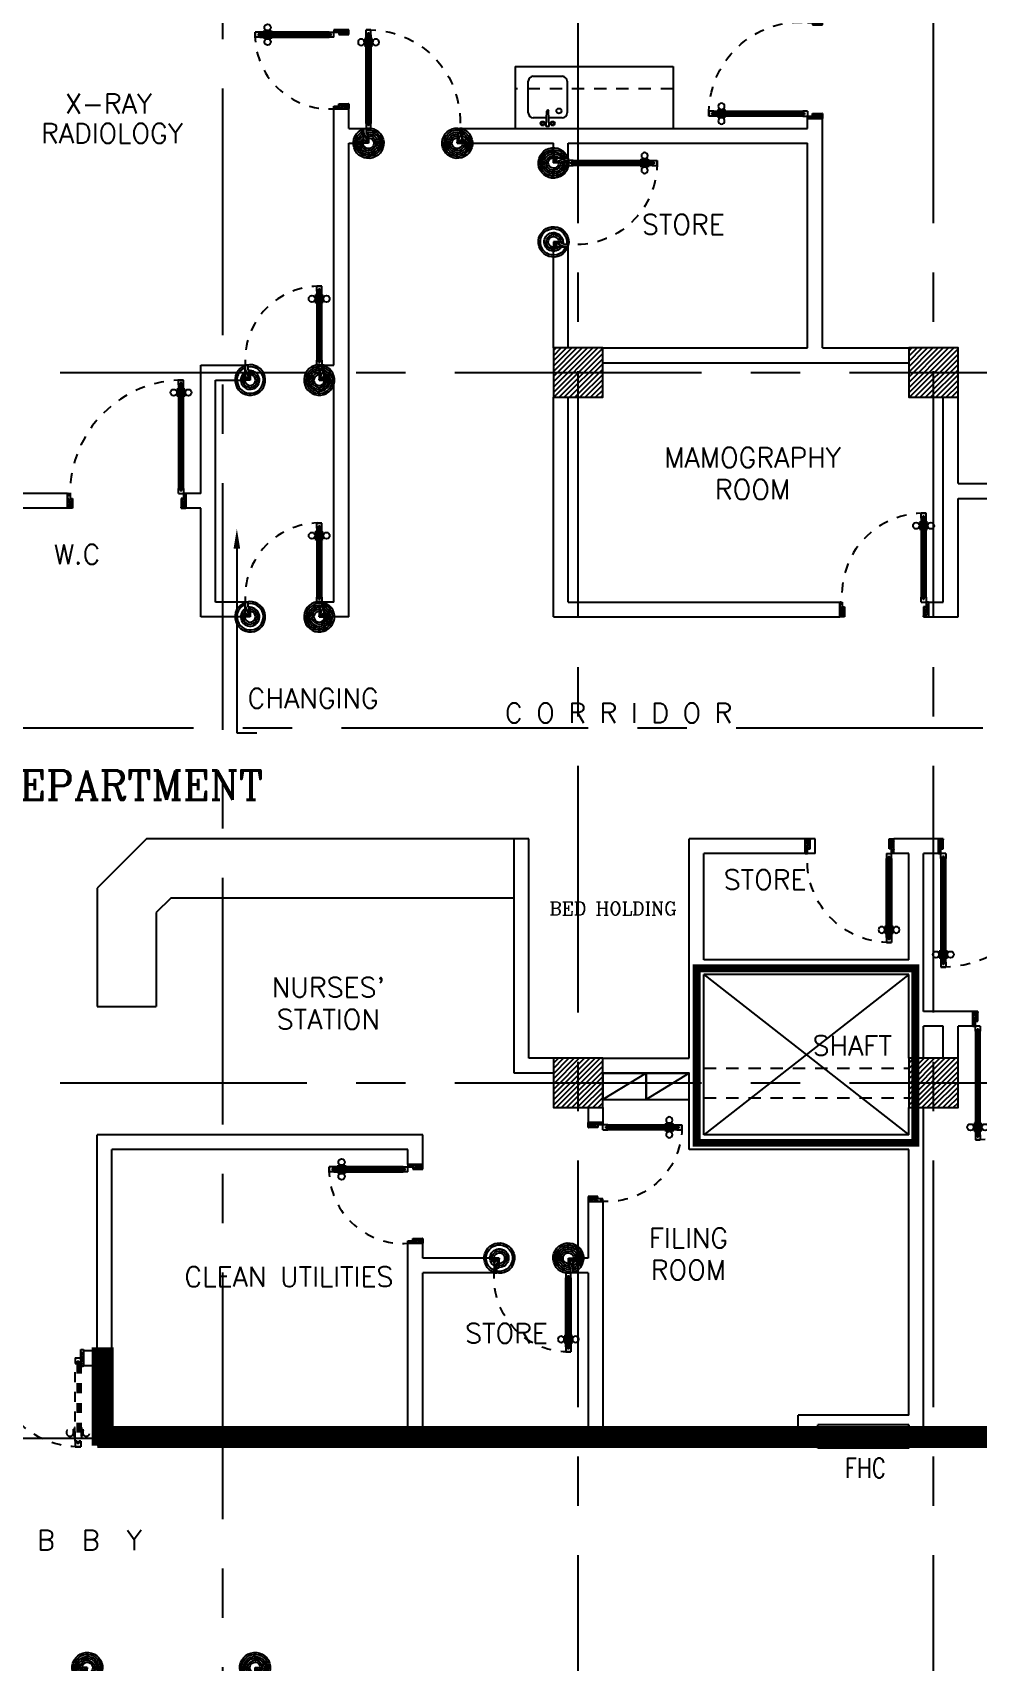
# Model space of a CAD drawing. Extents: x 417819.9 to 417911.9, y 43448 to 43539.2.
# Drawn here: x 417840.33 to 417849.9, y 43505.43 to 43521.94 of the extents above; entities that cross this region are included whole.
import ezdxf
from ezdxf.enums import TextEntityAlignment as Align

# ---------------------------------------------------------------- set-up
doc = ezdxf.new("R2010")
doc.units = 0
doc.header["$MEASUREMENT"] = 0
for name, pattern in [('CENTERX2', [4, 2.5, -0.5, 0.5, -0.5]), ('HIDDEN', [0.375, 0.25, -0.125]), ('HIDDEN2', [0.1875, 0.125, -0.0625])]:
    doc.linetypes.add(name, pattern=pattern)
doc.layers.get('0').update_dxf_attribs({"linetype": 'CONTINUOUS'})
for name, color, linetype in [('AXES', 11, 'CENTERX2'), ('COL', 2, 'CONTINUOUS'), ('COUNTER', 5, 'CONTINUOUS'), ('DOOR', 4, 'CONTINUOUS'), ('E-PANELBX', 3, 'CONTINUOUS'), ('FHC', 2, 'CONTINUOUS'), ('FireCompart', 7, 'HIDDEN'), ('firezone', 4, 'CONTINUOUS'), ('HAT', 8, 'CONTINUOUS'), ('HIDDEN', 9, 'HIDDEN2'), ('Locker', 7, 'CONTINUOUS'), ('ME-FIX', 3, 'CONTINUOUS'), ('RM-IND', 5, 'CONTINUOUS'), ('RM-NAME', 2, 'CONTINUOUS'), ('SHAFT', 7, 'CONTINUOUS'), ('WALL', 2, 'CONTINUOUS'), ('WIN', 5, 'CONTINUOUS')]:
    doc.layers.add(name, color=color, linetype=linetype)
doc.styles.add('ROMANC', font='romanc', dxfattribs={"height": 0.1})
doc.styles.add('ROMANS', font='ROMANS.shx', dxfattribs={"width": 0.6})
doc.styles.get("Standard").update_dxf_attribs({"font": 'TXT.shx'})
doc.linetypes.add('SMOKE', pattern='A,0.5,-0.2,["SMOKE",Standard,S=0.1,R=0,X=-0.1,Y=-0.05],-0.5', length=1.2)

# ---------------------------------------------------------------- blocks, each defined once
blk = doc.blocks.new('DOOR100')
at = {"layer": 'DOOR', "color": 7, "linetype": 'ByBlock'}
for p, q in [((-91, 1205), (-91, 1140)), ((-82, 1205), (-91, 1205)), ((-82, 1128), (-82, 1218)), ((-75, 1218), (-82, 1218)), ((-82, 1205), (-82, 1140)), ((-75, 1250), (-75, 1300)), ((-75, 1300), (-25, 1300)), ((-25, 1300), (-75, 1300)), ((-58, 1250), (-75, 1250)), ((-58, 1250), (-58, 1270)), ((-42, 1270), (-58, 1270)), ((-42, 1250), (-42, 1270)), ((-25, 1250), (-42, 1250)), ((-25, 1250), (-25, 1300)), ((-25, 1218), (-18, 1218)), ((-18, 1128), (-18, 1218)), ((-18, 1205), (-18, 1140)), ((-18, 1205), (-9, 1205)), ((-9, 1205), (-9, 1140)), ((-82, 1140), (-91, 1140)), ((-75, 1128), (-82, 1128)), ((-25, 1128), (-18, 1128)), ((-18, 1140), (-9, 1140)), ((-75, 200), (-58, 200)), ((-75, 150), (-75, 200)), ((-58, 200), (-58, 180)), ((-58, 180), (-42, 180)), ((-42, 200), (-25, 200)), ((-42, 180), (-42, 200)), ((-25, 200), (-25, 150)), ((-1200, 0), (-1200, 150)), ((-1200, 150), (-1175, 150)), ((-1200, 150), (-1200, 0)), ((-1150, 0), (-1200, 114)), ((-1150, 0), (-1200, 40)), ((-1150, 0), (-1200, 0)), ((-1175, 150), (-1175, 100)), ((-1175, 100), (-1150, 100)), ((-1150, 0), (-1163, 100)), ((-1150, 100), (-1150, 0)), ((-75, 150), (-25, 150)), ((-50, 0), (0, 114)), ((-50, 100), (-50, 0)), ((-50, 0), (-37, 100)), ((-25, 100), (-50, 100)), ((-50, 0), (0, 40)), ((-50, 0), (0, 0)), ((0, 150), (-25, 150)), ((-25, 150), (-25, 100)), ((0, 0), (0, 150)), ((0, 150), (0, 0))]:
    blk.add_line(p, q, dxfattribs=at)
at = {"layer": 'DOOR', "linetype": 'ByBlock'}
for p, q in [((-75, 1250), (-75, 200)), ((-58, 200), (-58, 1250)), ((-42, 200), (-42, 1250)), ((-25, 200), (-25, 1250))]:
    blk.add_line(p, q, dxfattribs=at)
at = {"layer": 'DOOR', "color": 7, "linetype": 'ByBlock'}
for centre in [(-124, 1173), (24, 1173)]:
    blk.add_circle(centre, 32.4, dxfattribs=at)
at = {"layer": 'DOOR', "linetype": 'HIDDEN', "ltscale": 0.5}
blk.add_arc((-25, 150), 1150, 90, 180, dxfattribs=at)
at = {"layer": 'DOOR', "color": 7, "linetype": 'ByBlock'}
for centre, radius, start, end in [((-1150, 0), 154, 103.7142, 108.8947), ((-1150, 0), 134, 100.72, 111.8402), ((-1150, 0), 94.4, 90, 121.9818), ((-1150, 0), 74.4, 90, 132.2236), ((-1150, 0), 54.4, 90, 156.7926), ((-1150, 0), 34.4, 90, 180), ((-1150, 0), 14.4, 90, 180), ((-50, 0), 94.4, 58.0182, 90), ((-50, 0), 74.4, 47.7764, 90), ((-50, 0), 54.4, 23.2074, 90), ((-50, 0), 34.4, 0, 90), ((-50, 0), 14.4, 0, 90), ((-50, 0), 134, 68.1598, 79.28), ((-50, 0), 114, 64.0838, 77.3774), ((-50, 0), 154, 71.1053, 76.2858)]:
    blk.add_arc(centre, radius, start, end, dxfattribs=at)
blk = doc.blocks.new('A$C49F1192B')
at = {"layer": 'DOOR', "color": 0, "linetype": 'ByBlock', "xscale": -1, "rotation": 270}
blk.add_blockref('DOOR100', (0, 1200), dxfattribs=at)
blk = doc.blocks.new('A$C7E3856AC')
at = {"layer": 'DOOR', "color": 0, "linetype": 'HIDDEN', "ltscale": 0.3}
for p, q in [((131, 800), (81, 800)), ((81, 750), (81, 800)), ((98, 750), (81, 750)), ((114, 770), (98, 770)), ((98, 770), (98, 750)), ((114, 750), (114, 770)), ((131, 750), (114, 750)), ((131, 800), (131, 750)), ((1581, 800), (1581, 750)), ((1631, 800), (1581, 800)), ((1581, 750), (1598, 750)), ((1598, 770), (1614, 770)), ((1598, 750), (1598, 770)), ((1614, 770), (1614, 750)), ((1614, 750), (1631, 750)), ((1631, 750), (1631, 800)), ((74, 160), (65, 160)), ((65, 95), (65, 160)), ((81, 173), (74, 173)), ((74, 173), (74, 83)), ((74, 95), (74, 160)), ((131, 173), (138, 173)), ((138, 173), (138, 83)), ((138, 160), (147, 160)), ((138, 95), (138, 160)), ((147, 95), (147, 160)), ((74, 95), (65, 95)), ((81, 83), (74, 83)), ((81, 50), (98, 50)), ((81, 50), (81, 0)), ((81, 0), (131, 0)), ((131, 0), (81, 0)), ((98, 50), (98, 30)), ((98, 30), (114, 30)), ((114, 50), (131, 50)), ((114, 50), (114, 30)), ((131, 83), (138, 83)), ((131, 50), (131, 0)), ((138, 95), (147, 95)), ((1598, 50), (1581, 50)), ((1581, 50), (1581, 0)), ((1631, 0), (1581, 0)), ((1581, 0), (1631, 0)), ((1598, 50), (1598, 30)), ((1614, 30), (1598, 30)), ((1631, 50), (1614, 50)), ((1614, 50), (1614, 30)), ((1631, 50), (1631, 0))]:
    blk.add_line(p, q, dxfattribs=at)
at = {"layer": 'DOOR', "linetype": 'HIDDEN', "ltscale": 0.3}
for p, q in [((81, 750), (81, 50)), ((98, 750), (98, 50)), ((114, 750), (114, 50)), ((131, 50), (131, 750)), ((1581, 50), (1581, 750)), ((1598, 750), (1598, 50)), ((1614, 750), (1614, 50)), ((1631, 750), (1631, 50))]:
    blk.add_line(p, q, dxfattribs=at)
at = {"layer": 'DOOR', "color": 0, "linetype": 'HIDDEN', "ltscale": 0.3}
for centre in [(32, 128), (179, 128)]:
    blk.add_circle(centre, 32.4, dxfattribs=at)
at = {"layer": 'DOOR', "linetype": 'HIDDEN', "ltscale": 0.3}
for centre, start, end in [((106, 752), 268.0938, 3.7249), ((1606, 752), 176.2751, 271.9062)]:
    blk.add_arc(centre, 752, start, end, dxfattribs=at)
blk = doc.blocks.new('RM1')
at = {"layer": 'RM-NAME', "style": 'ROMANS'}
for tag, p in [('ROOMNAME1', (0, 324)), ('ROOMNAME2', (0, 0))]:
    blk.add_attdef(tag, text='', height=200, dxfattribs=at).set_placement(p, align=Align.MIDDLE)
blk = doc.blocks.new('A$C272A55A0')
at = {"layer": 'DOOR', "color": 0, "linetype": 'ByBlock'}
for p, q in [((0, 900), (0, 1050)), ((50, 1050), (0, 1050)), ((50, 950), (50, 1050)), ((1750, 950), (1750, 1050)), ((1750, 1050), (1800, 1050)), ((1800, 1050), (1800, 900)), ((0, 900), (25, 900)), ((25, 950), (50, 950)), ((25, 900), (25, 950)), ((75, 900), (25, 900)), ((25, 850), (25, 900)), ((42, 850), (25, 850)), ((58, 870), (42, 870)), ((42, 870), (42, 850)), ((58, 850), (58, 870)), ((75, 850), (58, 850)), ((75, 900), (75, 850)), ((1725, 900), (1775, 900)), ((1725, 900), (1725, 850)), ((1725, 850), (1742, 850)), ((1742, 870), (1758, 870)), ((1742, 850), (1742, 870)), ((1775, 950), (1750, 950)), ((1758, 870), (1758, 850)), ((1758, 850), (1775, 850)), ((1775, 900), (1775, 950)), ((1800, 900), (1775, 900)), ((1775, 850), (1775, 900)), ((1725, 173), (1718, 173)), ((1718, 173), (1718, 83)), ((1775, 173), (1782, 173)), ((1782, 173), (1782, 83)), ((25, 50), (42, 50)), ((25, 50), (25, 0)), ((25, 0), (75, 0)), ((75, 0), (25, 0)), ((42, 50), (42, 30)), ((42, 30), (58, 30)), ((58, 50), (75, 50)), ((58, 50), (58, 30)), ((75, 50), (75, 0)), ((1718, 160), (1709, 160)), ((1709, 95), (1709, 160)), ((1718, 95), (1709, 95)), ((1718, 95), (1718, 160)), ((1725, 83), (1718, 83)), ((1742, 50), (1725, 50)), ((1725, 50), (1725, 0)), ((1775, 0), (1725, 0)), ((1725, 0), (1775, 0)), ((1742, 50), (1742, 30)), ((1758, 30), (1742, 30)), ((1775, 50), (1758, 50)), ((1758, 50), (1758, 30)), ((1775, 83), (1782, 83)), ((1775, 50), (1775, 0)), ((1782, 160), (1791, 160)), ((1782, 95), (1782, 160)), ((1782, 95), (1791, 95)), ((1791, 95), (1791, 160))]:
    blk.add_line(p, q, dxfattribs=at)
at = {"layer": 'DOOR', "color": 9, "linetype": 'ByBlock'}
for p, q in [((50, 1050), (0, 1010)), ((50, 1050), (0, 937)), ((50, 1050), (37, 950)), ((1750, 1050), (1800, 1010)), ((1750, 1050), (1800, 937)), ((1750, 1050), (1763, 950))]:
    blk.add_line(p, q, dxfattribs=at)
at = {"layer": 'DOOR', "linetype": 'ByBlock'}
for p, q in [((25, 850), (25, 50)), ((42, 850), (42, 50)), ((58, 850), (58, 50)), ((75, 50), (75, 850)), ((1725, 50), (1725, 850)), ((1742, 850), (1742, 50)), ((1758, 850), (1758, 50)), ((1775, 850), (1775, 50))]:
    blk.add_line(p, q, dxfattribs=at)
at = {"layer": 'DOOR', "color": 0, "linetype": 'ByBlock'}
for centre in [(1676, 128), (1824, 128)]:
    blk.add_circle(centre, 32.4, dxfattribs=at)
at = {"layer": 'DOOR', "color": 9, "linetype": 'ByBlock'}
for centre, radius, start, end in [((50, 1050), 54.4, 203.2074, 270), ((50, 1050), 74.4, 227.7764, 270), ((50, 1050), 34.4, 180, 270), ((50, 1050), 14.4, 180, 270), ((1750, 1050), 14.4, 270, 0), ((1750, 1050), 34.4, 270, 0), ((1750, 1050), 54.4, 270, 336.7926), ((1750, 1050), 74.4, 270, 312.2236), ((50, 1050), 94.4, 238.0182, 270), ((50, 1050), 114, 244.0838, 257.3774), ((50, 1050), 134, 248.1598, 259.28), ((50, 1050), 154, 251.1053, 256.2858), ((1750, 1050), 94.4, 270, 301.9818), ((1750, 1050), 114, 282.6226, 295.9162), ((1750, 1050), 134, 280.72, 291.8402), ((1750, 1050), 154, 283.7142, 288.8947)]:
    blk.add_arc(centre, radius, start, end, dxfattribs=at)
at = {"layer": 'DOOR', "linetype": 'HIDDEN', "ltscale": 0.5}
for centre, start, end in [((50, 851), 268.3174, 3.2965), ((1750, 851), 176.7035, 271.6826)]:
    blk.add_arc(centre, 851, start, end, dxfattribs=at)
at = {"layer": 'WALL', "linetype": 'ByBlock'}
blk.add_line((1800, 900), (1800, 1050), dxfattribs=at)
blk = doc.blocks.new('*X807')
at = {"color": 0}
for p, q in [((39290, 55942), (39763, 56416)), ((39290, 55995), (39710, 56416)), ((39290, 56048), (39657, 56416)), ((39290, 56101), (39604, 56416)), ((39290, 56154), (39551, 56416)), ((39290, 56207), (39498, 56416)), ((39290, 56260), (39445, 56416)), ((39290, 56313), (39392, 56416)), ((39290, 56366), (39339, 56416)), ((39316, 55916), (39790, 56389)), ((39369, 55916), (39790, 56336)), ((39422, 55916), (39790, 56283)), ((39475, 55916), (39790, 56230)), ((39528, 55916), (39790, 56177)), ((39581, 55916), (39790, 56124)), ((39634, 55916), (39790, 56071)), ((39687, 55916), (39790, 56018)), ((39741, 55916), (39790, 55965))]:
    blk.add_line(p, q, dxfattribs=at)
blk = doc.blocks.new('COL50')
at = {"layer": 'COL'}
blk.add_lwpolyline([(-250, 250), (-250, -250), (250, -250), (250, 250)], close=True, dxfattribs=at)
blk = doc.blocks.new('A$C09EF76E8')
at = {"layer": 'DOOR', "color": 0, "linetype": 'ByBlock'}
for p, q in [((719, 855), (710, 855)), ((710, 855), (710, 790)), ((727, 868), (719, 868)), ((719, 778), (719, 868)), ((719, 855), (719, 790)), ((777, 950), (727, 950)), ((727, 950), (777, 950)), ((727, 900), (727, 950)), ((744, 900), (727, 900)), ((760, 920), (744, 920)), ((744, 900), (744, 920)), ((760, 900), (760, 920)), ((777, 900), (760, 900)), ((777, 900), (777, 950)), ((777, 868), (784, 868)), ((784, 778), (784, 868)), ((784, 855), (793, 855)), ((784, 855), (784, 790)), ((793, 855), (793, 790)), ((719, 790), (710, 790)), ((727, 778), (719, 778)), ((777, 778), (784, 778)), ((784, 790), (793, 790)), ((727, 150), (727, 200)), ((727, 200), (744, 200)), ((744, 200), (744, 180)), ((744, 180), (760, 180)), ((760, 180), (760, 200)), ((760, 200), (777, 200)), ((777, 200), (777, 150)), ((2, 0), (2, 150)), ((2, 150), (27, 150)), ((2, 150), (2, 0)), ((27, 150), (27, 100)), ((27, 100), (52, 100)), ((52, 100), (52, 0)), ((727, 150), (777, 150)), ((777, 100), (752, 100)), ((752, 100), (752, 0)), ((777, 150), (777, 100)), ((802, 150), (777, 150)), ((802, 150), (802, 0)), ((52, 0), (2, 0)), ((752, 0), (802, 0))]:
    blk.add_line(p, q, dxfattribs=at)
at = {"layer": 'DOOR', "linetype": 'ByBlock'}
for p, q in [((727, 900), (727, 200)), ((744, 200), (744, 900)), ((760, 200), (760, 900)), ((777, 200), (777, 900)), ((802, 0), (802, 150))]:
    blk.add_line(p, q, dxfattribs=at)
at = {"layer": 'DOOR', "color": 9, "linetype": 'ByBlock'}
for p, q in [((52, 0), (2, 114)), ((52, 0), (2, 40)), ((52, 0), (38, 100)), ((752, 0), (802, 114)), ((752, 0), (765, 100)), ((752, 0), (802, 40))]:
    blk.add_line(p, q, dxfattribs=at)
at = {"layer": 'DOOR', "color": 0, "linetype": 'ByBlock'}
for centre in [(678, 823), (825, 823)]:
    blk.add_circle(centre, 32.4, dxfattribs=at)
at = {"layer": 'DOOR', "linetype": 'HIDDEN', "ltscale": 0.5}
blk.add_arc((752, 199), 752, 88.0938, 183.7249, dxfattribs=at)
at = {"layer": 'DOOR', "color": 9, "linetype": 'ByBlock'}
for centre, radius, start, end in [((52, 0), 154, 103.7142, 108.8947), ((52, 0), 134, 100.72, 111.8402), ((52, 0), 94.4, 90, 121.9818), ((52, 0), 74.4, 90, 132.2236), ((52, 0), 54.4, 90, 156.7926), ((52, 0), 34.4, 90, 180), ((52, 0), 14.4, 90, 180), ((752, 0), 94.4, 58.0182, 90), ((752, 0), 74.4, 47.7764, 90), ((752, 0), 54.4, 23.2074, 90), ((752, 0), 34.4, 0, 90), ((752, 0), 14.4, 0, 90), ((752, 0), 134, 68.1598, 79.28), ((752, 0), 114, 64.0838, 77.3774), ((752, 0), 154, 71.1053, 76.2858)]:
    blk.add_arc(centre, radius, start, end, dxfattribs=at)
blk = doc.blocks.new('DOOR90')
at = {"layer": 'DOOR', "color": 7, "linetype": 'ByBlock'}
for p, q in [((-150, 0), (0, 0)), ((-150, 0), (-150, -25)), ((0, -50), (-114, 0)), ((0, -50), (-40, 0)), ((0, -50), (0, 0)), ((-1000, -25), (-1050, -25)), ((-1050, -75), (-1050, -25)), ((-1050, -25), (-1050, -75)), ((-1000, -75), (-1050, -75)), ((-1000, -42), (-1020, -42)), ((-1020, -42), (-1020, -58)), ((-1000, -58), (-1020, -58)), ((-1000, -25), (-1000, -42)), ((-1000, -58), (-1000, -75)), ((-878, -18), (-968, -18)), ((-968, -25), (-968, -18)), ((-968, -75), (-968, -82)), ((-878, -82), (-968, -82)), ((-955, -9), (-890, -9)), ((-955, -18), (-955, -9)), ((-955, -18), (-890, -18)), ((-955, -82), (-890, -82)), ((-955, -82), (-955, -91)), ((-955, -91), (-890, -91)), ((-890, -18), (-890, -9)), ((-890, -82), (-890, -91)), ((-878, -25), (-878, -18)), ((-878, -75), (-878, -82)), ((-200, -25), (-150, -25)), ((-200, -42), (-200, -25)), ((-180, -42), (-200, -42)), ((-200, -58), (-180, -58)), ((-200, -75), (-200, -58)), ((-150, -75), (-200, -75)), ((-180, -58), (-180, -42)), ((-150, -25), (-100, -25)), ((-150, -75), (-150, -25)), ((-100, -25), (-100, -50)), ((0, -50), (-100, -37)), ((-100, -50), (0, -50)), ((-150, -875), (-100, -875)), ((-150, -900), (-150, -875)), ((-150, -900), (0, -900)), ((0, -900), (-150, -900)), ((0, -850), (-114, -900)), ((-100, -875), (-100, -850)), ((0, -850), (-100, -863)), ((-100, -850), (0, -850)), ((0, -850), (-40, -900)), ((0, -850), (0, -900))]:
    blk.add_line(p, q, dxfattribs=at)
at = {"layer": 'DOOR', "linetype": 'ByBlock'}
for p, q in [((-200, -25), (-1000, -25)), ((-200, -42), (-1000, -42)), ((-200, -58), (-1000, -58)), ((-1000, -75), (-200, -75))]:
    blk.add_line(p, q, dxfattribs=at)
at = {"layer": 'DOOR', "color": 7, "linetype": 'ByBlock'}
for centre in [(-923, 24), (-923, -124)]:
    blk.add_circle(centre, 32.4, dxfattribs=at)
for centre, radius, start, end in [((0, -50), 154, 161.1053, 166.2858), ((0, -50), 94.4, 148.0182, 180), ((0, -50), 134, 158.1598, 169.28), ((0, -50), 114, 154.0838, 167.3774), ((0, -50), 74.4, 137.7764, 180), ((0, -50), 54.4, 113.2074, 180), ((0, -50), 34.4, 90, 180), ((0, -50), 14.4, 90, 180), ((0, -850), 154, 193.7142, 198.8947), ((0, -850), 134, 190.72, 201.8402), ((0, -850), 94.4, 180, 211.9818), ((0, -850), 74.4, 180, 222.2236), ((0, -850), 54.4, 180, 246.7926), ((0, -850), 34.4, 180, 270), ((0, -850), 14.4, 180, 270)]:
    blk.add_arc(centre, radius, start, end, dxfattribs=at)
at = {"layer": 'DOOR', "linetype": 'HIDDEN', "ltscale": 0.5}
blk.add_arc((-222, -50), 828, 178.2701, 275.003, dxfattribs=at)
blk = doc.blocks.new('*X788')
at = {"color": 0}
for p, q in [((38539, 62351), (38989, 62801)), ((38539, 62404), (38936, 62801)), ((38539, 62457), (38883, 62801)), ((38539, 62510), (38830, 62801)), ((38539, 62563), (38777, 62801)), ((38539, 62616), (38724, 62801)), ((38539, 62669), (38671, 62801)), ((38539, 62722), (38618, 62801)), ((38539, 62775), (38565, 62801)), ((38542, 62301), (39039, 62798)), ((38595, 62301), (39039, 62745)), ((38648, 62301), (39039, 62692)), ((38701, 62301), (39039, 62639)), ((38754, 62301), (39039, 62586)), ((38807, 62301), (39039, 62533)), ((38860, 62301), (39039, 62480)), ((38913, 62301), (39039, 62427)), ((38966, 62301), (39039, 62374)), ((39020, 62301), (39039, 62321))]:
    blk.add_line(p, q, dxfattribs=at)
blk = doc.blocks.new('*X789')
at = {"color": 0}
for p, q in [((42139, 62345), (42595, 62801)), ((42139, 62398), (42542, 62801)), ((42139, 62451), (42489, 62801)), ((42139, 62504), (42436, 62801)), ((42139, 62557), (42383, 62801)), ((42139, 62610), (42330, 62801)), ((42139, 62663), (42277, 62801)), ((42139, 62716), (42224, 62801)), ((42139, 62769), (42171, 62801)), ((42148, 62301), (42639, 62792)), ((42201, 62301), (42639, 62739)), ((42255, 62301), (42639, 62686)), ((42308, 62301), (42639, 62633)), ((42361, 62301), (42639, 62580)), ((42414, 62301), (42639, 62527)), ((42467, 62301), (42639, 62474)), ((42520, 62301), (42639, 62421)), ((42573, 62301), (42639, 62368)), ((42626, 62301), (42639, 62314))]:
    blk.add_line(p, q, dxfattribs=at)
blk = doc.blocks.new('A$C24ED45A6')
at = {"layer": 'DOOR', "color": 0, "linetype": 'ByBlock'}
for p, q in [((909, 1055), (909, 990)), ((918, 1055), (909, 1055)), ((918, 978), (918, 1068)), ((925, 1068), (918, 1068)), ((918, 1055), (918, 990)), ((925, 1100), (925, 1150)), ((925, 1150), (975, 1150)), ((975, 1150), (925, 1150)), ((942, 1100), (925, 1100)), ((942, 1100), (942, 1120)), ((958, 1120), (942, 1120)), ((958, 1100), (958, 1120)), ((975, 1100), (958, 1100)), ((975, 1100), (975, 1150)), ((975, 1068), (982, 1068)), ((982, 978), (982, 1068)), ((982, 1055), (982, 990)), ((982, 1055), (991, 1055)), ((991, 1055), (991, 990)), ((918, 990), (909, 990)), ((925, 978), (918, 978)), ((975, 978), (982, 978)), ((982, 990), (991, 990)), ((925, 150), (925, 200)), ((925, 200), (942, 200)), ((942, 200), (942, 180)), ((942, 180), (958, 180)), ((958, 180), (958, 200)), ((958, 200), (975, 200)), ((975, 200), (975, 150)), ((0, 0), (0, 150)), ((0, 150), (25, 150)), ((50, 0), (0, 0)), ((25, 150), (25, 100)), ((25, 100), (50, 100)), ((50, 100), (50, 0)), ((925, 150), (975, 150)), ((975, 100), (950, 100)), ((950, 100), (950, 0)), ((1000, 150), (975, 150)), ((975, 150), (975, 100)), ((1000, 150), (1000, 0)), ((950, 0), (1000, 0))]:
    blk.add_line(p, q, dxfattribs=at)
at = {"layer": 'DOOR', "linetype": 'ByBlock'}
for p, q in [((925, 1100), (925, 200)), ((942, 200), (942, 1100)), ((958, 200), (958, 1100)), ((975, 200), (975, 1100))]:
    blk.add_line(p, q, dxfattribs=at)
at = {"layer": 'DOOR', "color": 9, "linetype": 'ByBlock'}
for p, q in [((50, 0), (0, 114)), ((50, 0), (0, 40)), ((50, 0), (37, 100)), ((950, 0), (1000, 114)), ((950, 0), (963, 100)), ((950, 0), (1000, 40))]:
    blk.add_line(p, q, dxfattribs=at)
at = {"layer": 'DOOR', "color": 0, "linetype": 'ByBlock'}
for centre in [(876, 1023), (1024, 1023)]:
    blk.add_circle(centre, 32.4, dxfattribs=at)
at = {"layer": 'DOOR', "linetype": 'HIDDEN', "ltscale": 0.5}
blk.add_arc((950, 222), 928, 88.456, 184.4816, dxfattribs=at)
at = {"layer": 'DOOR', "color": 9, "linetype": 'ByBlock'}
for centre, radius, start, end in [((50, 0), 154, 103.7142, 108.8947), ((50, 0), 134, 100.72, 111.8402), ((50, 0), 114, 102.6226, 115.9162), ((50, 0), 94.4, 90, 121.9818), ((50, 0), 74.4, 90, 132.2236), ((50, 0), 54.4, 90, 156.7926), ((50, 0), 34.4, 90, 180), ((50, 0), 14.4, 90, 180), ((950, 0), 94.4, 58.0182, 90), ((950, 0), 74.4, 47.7764, 90), ((950, 0), 54.4, 23.2074, 90), ((950, 0), 34.4, 0, 90), ((950, 0), 14.4, 0, 90), ((950, 0), 134, 68.1598, 79.28), ((950, 0), 114, 64.0838, 77.3774), ((950, 0), 154, 71.1053, 76.2858)]:
    blk.add_arc(centre, radius, start, end, dxfattribs=at)
at = {"layer": 'WALL'}
blk.add_line((1000, 0), (1000, 150), dxfattribs=at)
blk = doc.blocks.new('A$C347D0806')
at = {"layer": 'ME-FIX'}
for p, q in [((0.627, 1.6), (0.627, 0)), ((0.107, 1.28), (0.107, 1.417)), ((0.157, 1.467), (0.478, 1.467)), ((0.528, 1.417), (0.528, 1.124)), ((0.019, 1.254), (0.019, 1.287)), ((0.019, 1.287), (0.174, 1.28)), ((0.019, 1.254), (0.174, 1.261)), ((0.107, 1.124), (0.107, 1.261)), ((0.478, 1.074), (0.157, 1.074)), ((0.627, 0), (0, 0))]:
    blk.add_line(p, q, dxfattribs=at)
for centre, radius in [((0.05, 1.32), 0.0217), ((0.05, 1.32), 0.014), ((0.05, 1.221), 0.0217), ((0.05, 1.221), 0.014), ((0.177, 1.156), 0.0255)]:
    blk.add_circle(centre, radius, dxfattribs=at)
for centre, radius, start, end in [((0.157, 1.417), 0.0499, 90, 180), ((0.478, 1.417), 0.0499, 0, 90), ((0.174, 1.27), 0.00997, 270, 90), ((0.157, 1.124), 0.0499, 180, 270), ((0.478, 1.124), 0.0499, 270, 0)]:
    blk.add_arc(centre, radius, start, end, dxfattribs=at)

msp = doc.modelspace()

# ---------------------------------------------------------------- hatches: boundary and pattern name
at = {"layer": 'FHC', "linetype": 'ByBlock', "ltscale": 0.3}
h = msp.add_hatch(dxfattribs=at)
h.set_pattern_fill('ANSI32', color=11, scale=175, style=0)
h.set_pattern_definition([(44.999998, (417616.090424, 43476.54332), (-0.046403885, 0.046403882), []), (44.999998, (417616.12136, 43476.54332), (-0.046403885, 0.046403882), [])])
h.paths.add_polyline_path([(417849.2066, 43507.5943), (417849.2066, 43507.7843), (417848.2866, 43507.7843), (417848.2866, 43507.5943)])
h.paths.add_polyline_path([(417848.074, 43507.1732), (417848.074, 43507.594), (417848.3365, 43507.594), (417848.3365, 43507.1732)], flags=9)

# ---------------------------------------------------------------- linework, layer by layer
at = {"layer": 'AXES'}
for p, q in [((417845.8566, 43460.01), (417845.8566, 43538.4875)), ((417849.4566, 43460.01), (417849.4566, 43538.4875)), ((417842.2566, 43466.8743), (417842.2566, 43525.6943)), ((417820.6052, 43518.4943), (417889.6966, 43518.4943)), ((417831.4566, 43514.8943), (417889.6966, 43514.8943)), ((417820.6052, 43511.2943), (417889.6966, 43511.2943)), ((417831.4566, 43507.6943), (417889.6966, 43507.6943))]:
    msp.add_line(p, q, dxfattribs=at)
at = {"layer": 'COUNTER'}
for p, q in [((417841.4805, 43513.7693), (417840.9805, 43513.2693)), ((417845.2066, 43513.7693), (417841.4805, 43513.7693)), ((417840.9805, 43513.2693), (417840.9805, 43512.0693)), ((417841.7291, 43513.1693), (417841.5805, 43513.0208)), ((417845.2066, 43513.1693), (417841.7291, 43513.1693)), ((417841.5805, 43513.0208), (417841.5805, 43512.0693)), ((417840.9805, 43512.0693), (417841.5805, 43512.0693))]:
    msp.add_line(p, q, dxfattribs=at)
at = {"layer": 'DOOR', "color": 0, "linetype": 'ByBlock'}
for p, q in [((417840.816, 43508.4233), (417840.816, 43508.592)), ((417840.816, 43508.592), (417840.8441, 43508.592)), ((417840.8441, 43508.592), (417840.8441, 43508.4233)), ((417840.7597, 43508.5077), (417840.816, 43508.5077)), ((417840.816, 43508.4514), (417840.816, 43508.5077)), ((417840.8441, 43508.4233), (417840.816, 43508.4233))]:
    msp.add_line(p, q, dxfattribs=at)
at = {"layer": 'DOOR', "color": 9, "linetype": 'ByBlock'}
for p, q in [((417840.816, 43508.5695), (417840.8441, 43508.5469)), ((417840.816, 43508.5281), (417840.8441, 43508.4641))]:
    msp.add_line(p, q, dxfattribs=at)
for centre, radius, start, end in [((417840.7879, 43508.592), 0.0612, 297.35758, 336.79262), ((417840.7879, 43508.592), 0.0837, 289.63413, 312.22357), ((417840.7879, 43508.592), 0.1062, 285.35656, 301.98181), ((417840.7879, 43508.592), 0.1287, 282.62257, 295.91616), ((417840.7879, 43508.592), 0.1512, 280.71998, 291.84015), ((417840.7879, 43508.4233), 0.0387, 0, 43.38931), ((417840.7879, 43508.592), 0.1737, 283.71423, 288.89471)]:
    msp.add_arc(centre, radius, start, end, dxfattribs=at)
at = {"layer": 'E-PANELBX'}
for p, q in [((417846.5441, 43511.3943), (417846.1066, 43511.1265)), ((417846.9816, 43511.3943), (417846.5441, 43511.1265))]:
    msp.add_line(p, q, dxfattribs=at)
for points in [[(417846.1066, 43511.1265), (417846.5441, 43511.1265), (417846.5441, 43511.3943), (417846.1066, 43511.3943)], [(417846.5441, 43511.1265), (417846.9816, 43511.1265), (417846.9816, 43511.3943), (417846.5441, 43511.3943)]]:
    msp.add_lwpolyline(points, close=True, dxfattribs=at)
at = {"layer": 'FHC', "linetype": 'ByBlock', "ltscale": 0.3}
for p, q in [((417848.2866, 43507.7843), (417849.2066, 43507.7843)), ((417848.2866, 43507.5943), (417848.2866, 43507.7843)), ((417849.2066, 43507.7843), (417849.2066, 43507.5943)), ((417849.2066, 43507.5943), (417848.2866, 43507.5943))]:
    msp.add_line(p, q, dxfattribs=at)
at = {"layer": 'FireCompart', "const_width": 0.08}
msp.add_lwpolyline([(417849.2729, 43512.4572), (417849.2729, 43510.688), (417847.0574, 43510.688), (417847.0574, 43512.4572), (417849.2729, 43512.4572)], dxfattribs=at)
at = {"layer": 'firezone', "linetype": 'SMOKE', "const_width": 0.225}
for points in [[(417841.0366, 43508.6159), (417841.0366, 43507.6193)], [(417840.9816, 43507.707), (417863.8894, 43507.707)]]:
    msp.add_lwpolyline(points, dxfattribs=at)
at = {"layer": 'HIDDEN', "color": 251}
for p, q in [((417847.1316, 43511.4443), (417849.2066, 43511.4443)), ((417847.1316, 43511.1443), (417849.2066, 43511.1443))]:
    msp.add_line(p, q, dxfattribs=at)
at = {"layer": 'Locker'}
for p, q in [((417847.1316, 43512.3943), (417849.2066, 43510.7693)), ((417849.2066, 43512.3943), (417847.1316, 43510.7693))]:
    msp.add_line(p, q, dxfattribs=at)
at = {"layer": 'ME-FIX', "linetype": 'Continuous'}
msp.add_line((417845.2176, 43521.5958), (417845.2176, 43520.9693), dxfattribs=at)
at = {"layer": 'ME-FIX', "linetype": 'HIDDEN2'}
msp.add_line((417846.8178, 43521.3693), (417845.2176, 43521.3693), dxfattribs=at)
at = {"layer": 'RM-IND'}
for p, q in [((417842.3971, 43516.7101), (417842.3971, 43514.8434)), ((417842.3971, 43514.8434), (417842.6005, 43514.8434))]:
    msp.add_line(p, q, dxfattribs=at)
msp.add_solid([(417842.3637, 43516.7101), (417842.4304, 43516.7101), (417842.3971, 43516.9101)], dxfattribs=at)
at = {"layer": 'WALL'}
for p, q in [((417843.3816, 43518.5693), (417843.3816, 43521.1693)), ((417843.3816, 43521.1693), (417843.5316, 43521.1693)), ((417843.5316, 43520.9693), (417843.5316, 43521.1693)), ((417843.5316, 43520.9693), (417843.6816, 43520.9693)), ((417843.6816, 43520.9693), (417843.6816, 43520.8193)), ((417843.6816, 43520.9693), (417843.6816, 43520.8193)), ((417844.6816, 43520.9693), (417848.1816, 43520.9693)), ((417844.6816, 43520.9693), (417844.6816, 43520.8193)), ((417844.6816, 43520.9693), (417844.6816, 43520.8193)), ((417848.1816, 43520.9693), (417848.1816, 43521.0693)), ((417848.3316, 43521.0693), (417848.1816, 43521.0693)), ((417848.3316, 43518.7443), (417848.3316, 43521.0693)), ((417843.5316, 43516.0193), (417843.5316, 43520.8193)), ((417843.5316, 43520.8193), (417843.6816, 43520.8193)), ((417844.6816, 43520.8193), (417845.6066, 43520.8193)), ((417845.6066, 43520.6693), (417845.6066, 43520.8193)), ((417845.7566, 43520.6693), (417845.7566, 43520.8193)), ((417845.7566, 43520.8193), (417848.1816, 43520.8193)), ((417848.1816, 43518.7443), (417848.1816, 43520.8193)), ((417845.7566, 43520.6693), (417845.6066, 43520.6693)), ((417845.6066, 43518.7443), (417845.6066, 43519.7693)), ((417845.7566, 43519.7693), (417845.6066, 43519.7693)), ((417845.7566, 43518.7443), (417845.7566, 43519.7693)), ((417846.1066, 43518.7443), (417848.1816, 43518.7443)), ((417848.3316, 43518.7443), (417849.2066, 43518.7443)), ((417842.0316, 43517.2693), (417842.0316, 43518.5693)), ((417842.0316, 43518.5693), (417842.4816, 43518.5693)), ((417842.4816, 43518.5693), (417842.4816, 43518.4193)), ((417843.2816, 43518.5693), (417843.2816, 43518.4193)), ((417843.2816, 43518.5693), (417843.3816, 43518.5693)), ((417846.1066, 43518.5943), (417849.2066, 43518.5943)), ((417842.1816, 43518.4193), (417842.4816, 43518.4193)), ((417842.1816, 43516.1693), (417842.1816, 43518.4193)), ((417843.2816, 43518.4193), (417843.3816, 43518.4193)), ((417843.3816, 43516.1693), (417843.3816, 43518.4193)), ((417845.6066, 43516.0193), (417845.6066, 43518.2443)), ((417845.7566, 43516.1693), (417845.7566, 43518.2443)), ((417849.5566, 43516.1693), (417849.5566, 43518.2443)), ((417849.7066, 43517.3693), (417849.7066, 43518.2443)), ((417849.7066, 43517.3693), (417850.4316, 43517.3693)), ((417840.6816, 43517.2693), (417840.1066, 43517.2693)), ((417840.6816, 43517.2693), (417840.6816, 43517.1193)), ((417841.8816, 43517.2693), (417841.8816, 43517.1193)), ((417842.0316, 43517.2693), (417841.8816, 43517.2693)), ((417849.7066, 43516.0193), (417849.7066, 43517.2193)), ((417849.7066, 43517.2193), (417850.4316, 43517.2193)), ((417840.6816, 43517.1193), (417840.1066, 43517.1193)), ((417842.0316, 43517.1193), (417841.8816, 43517.1193)), ((417842.0316, 43516.0193), (417842.0316, 43517.1193)), ((417842.4816, 43516.1693), (417842.1816, 43516.1693)), ((417842.4816, 43516.1693), (417842.4816, 43516.0193)), ((417843.2816, 43516.1693), (417843.2816, 43516.0193)), ((417843.3816, 43516.1693), (417843.2816, 43516.1693)), ((417845.7566, 43516.1693), (417848.5066, 43516.1693)), ((417848.5066, 43516.1693), (417848.5066, 43516.0193)), ((417849.4066, 43516.1693), (417849.4066, 43516.0193)), ((417849.4066, 43516.1693), (417849.5566, 43516.1693)), ((417842.4816, 43516.0193), (417842.0316, 43516.0193)), ((417843.5316, 43516.0193), (417843.2816, 43516.0193)), ((417845.6066, 43516.0193), (417848.5066, 43516.0193)), ((417849.4066, 43516.0193), (417849.7066, 43516.0193)), ((417845.2066, 43511.3943), (417845.2066, 43513.7693)), ((417845.3566, 43513.7693), (417845.2066, 43513.7693)), ((417845.3566, 43511.5443), (417845.3566, 43513.7693)), ((417848.2566, 43513.7693), (417846.9816, 43513.7693)), ((417846.9816, 43511.5443), (417846.9816, 43513.7693)), ((417848.2566, 43513.6193), (417848.2566, 43513.7693)), ((417849.5066, 43513.7693), (417849.0566, 43513.7693)), ((417849.0566, 43513.6193), (417849.0566, 43513.7693)), ((417849.5066, 43513.6193), (417849.5066, 43513.7693)), ((417847.1316, 43512.5443), (417847.1316, 43513.6193)), ((417848.2566, 43513.6193), (417847.1316, 43513.6193)), ((417849.2066, 43513.6193), (417849.0566, 43513.6193)), ((417849.2066, 43512.5443), (417849.2066, 43513.6193)), ((417849.5066, 43513.6193), (417849.3566, 43513.6193)), ((417849.3566, 43512.0193), (417849.3566, 43513.6193)), ((417849.2066, 43512.5443), (417847.1316, 43512.5443)), ((417849.2066, 43512.3943), (417847.1316, 43512.3943)), ((417847.1316, 43510.7693), (417847.1316, 43512.3943)), ((417849.2066, 43511.5443), (417849.2066, 43512.3943)), ((417849.8566, 43512.0193), (417849.3566, 43512.0193)), ((417849.3566, 43511.5443), (417849.3566, 43511.8693)), ((417849.5566, 43511.8693), (417849.3566, 43511.8693)), ((417849.5566, 43511.5443), (417849.5566, 43511.8693)), ((417849.8566, 43511.8693), (417849.7066, 43511.8693)), ((417849.7066, 43511.5443), (417849.7066, 43511.8693)), ((417849.8566, 43511.8693), (417849.8566, 43512.0193)), ((417845.6066, 43511.5443), (417845.3566, 43511.5443)), ((417846.1066, 43511.5443), (417846.9816, 43511.5443)), ((417845.6066, 43511.3943), (417845.2066, 43511.3943)), ((417846.1066, 43511.3943), (417846.9816, 43511.3943)), ((417846.9816, 43510.6193), (417846.9816, 43511.3943)), ((417845.9566, 43511.0443), (417845.9566, 43510.8942)), ((417846.1066, 43511.0443), (417846.1066, 43510.8942)), ((417849.2066, 43510.7693), (417849.2066, 43511.0443)), ((417849.3566, 43507.7693), (417849.3566, 43511.0443)), ((417845.9566, 43510.8942), (417846.1066, 43510.8942)), ((417844.2816, 43510.7693), (417840.9816, 43510.7693)), ((417840.9816, 43508.5827), (417840.9816, 43510.7693)), ((417844.2816, 43510.4693), (417844.2816, 43510.7693)), ((417849.2066, 43510.7693), (417847.1316, 43510.7693)), ((417841.1316, 43507.7693), (417841.1316, 43510.6193)), ((417844.1316, 43510.6193), (417841.1316, 43510.6193)), ((417844.1316, 43510.4693), (417844.1316, 43510.6193)), ((417849.2066, 43510.6193), (417846.9816, 43510.6193)), ((417849.2066, 43507.9293), (417849.2066, 43510.6193)), ((417844.2816, 43510.4693), (417844.1316, 43510.4693)), ((417845.9566, 43510.0942), (417846.1066, 43510.0942)), ((417845.9566, 43510.0942), (417845.9566, 43509.5193)), ((417846.1066, 43510.0942), (417846.1066, 43507.7693)), ((417844.1316, 43507.7693), (417844.1316, 43509.6693)), ((417844.2816, 43509.6693), (417844.1316, 43509.6693)), ((417844.2816, 43509.5193), (417844.2816, 43509.6693)), ((417845.0066, 43509.5193), (417844.2816, 43509.5193)), ((417845.0066, 43509.5193), (417845.0066, 43509.3693)), ((417845.9566, 43509.5193), (417845.8066, 43509.5193)), ((417845.8066, 43509.5193), (417845.8066, 43509.3693)), ((417844.2816, 43507.7693), (417844.2816, 43509.3693)), ((417845.0066, 43509.3693), (417844.2816, 43509.3693)), ((417845.9566, 43509.3693), (417845.8066, 43509.3693)), ((417845.9566, 43509.3693), (417845.9566, 43507.7693)), ((417840.8441, 43508.5827), (417840.8441, 43508.4327)), ((417840.8441, 43508.5827), (417840.9816, 43508.5827)), ((417840.8441, 43508.4327), (417840.9816, 43508.4327)), ((417840.9816, 43507.6193), (417840.9816, 43508.4327)), ((417849.2066, 43507.9293), (417848.0866, 43507.9293)), ((417848.0866, 43507.7693), (417848.0866, 43507.9293)), ((417844.1316, 43507.7693), (417841.1316, 43507.7693)), ((417845.9566, 43507.7693), (417844.2816, 43507.7693)), ((417848.0866, 43507.7693), (417846.1066, 43507.7693)), ((417848.2866, 43507.8193), (417848.2866, 43507.8293)), ((417849.2066, 43507.8293), (417848.2866, 43507.8293)), ((417848.2866, 43507.6193), (417848.2866, 43507.8293)), ((417849.2066, 43507.7693), (417849.2066, 43507.8293)), ((417849.2066, 43507.8293), (417849.2066, 43507.6193)), ((417852.9816, 43507.7693), (417849.3566, 43507.7693)), ((417848.2866, 43507.6193), (417840.9816, 43507.6193)), ((417852.9816, 43507.6193), (417849.2066, 43507.6193))]:
    msp.add_line(p, q, dxfattribs=at)
at = {"layer": 'WALL', "color": 250, "linetype": 'HIDDEN', "ltscale": 0.25}
msp.add_line((417848.2917, 43507.6193), (417849.2019, 43507.6193), dxfattribs=at)

# ---------------------------------------------------------------- block references
at = {"layer": 'COL', "xscale": 0.001000000047497451, "yscale": 0.0009999999892897904, "zscale": 0.001}
for p in [(417845.8566, 43518.4943), (417849.4566, 43518.4943), (417845.8566, 43511.2943), (417849.4566, 43511.2943)]:
    msp.add_blockref('COL50', p, dxfattribs=at)
at = {"layer": 'DOOR', "color": 0, "yscale": 0.0009999999892897904, "zscale": 0.001}
for name, p, xscale, rotation in [('A$C09EF76E8', (417843.5316, 43521.1677), 0.0009999999892897904, 90), ('A$C24ED45A6', (417848.3316, 43522.0693), -0.0009999999892897904, 90), ('A$C49F1192B', (417840.6816, 43517.1193), -0.0009999999892897904, 270), ('DOOR90', (417849.0566, 43513.7693), -0.0009999999892897904, 270), ('A$C49F1192B', (417850.7066, 43513.7693), -0.0009999999892897904, 90), ('A$C49F1192B', (417851.0566, 43512.0193), -0.0009999999892897904, 90), ('A$C09EF76E8', (417845.9566, 43510.0926), -0.0009999999892897904, 270), ('A$C09EF76E8', (417844.2816, 43509.6677), 0.0009999999892897904, 90), ('A$C09EF76E8', (417845.005, 43509.5193), -0.001000000047497451, 180)]:
    msp.add_blockref(name, p, dxfattribs=dict(at, xscale=xscale, rotation=rotation))
at = {"layer": 'DOOR', "color": 0}
for name, p, xscale, yscale, zscale in [('A$C24ED45A6', (417844.6816, 43520.8193), -0.001000000047497451, 0.0009999999892897904, 0.001), ('A$C09EF76E8', (417842.48, 43518.4193), 0.001000000047497451, 0.0009999999892897904, 0.001), ('A$C09EF76E8', (417842.48, 43516.0193), 0.001000000047497451, 0.0009999999892897904, 0.001), ('A$C7E3856AC', (417840.907, 43507.6072), -0.001124999951571226, 0.001125000009778887, 0.001125), ('A$C272A55A0', (417842.6316, 43504.319), -0.001000000047497451, 0.0009999999892897904, 0.001)]:
    msp.add_blockref(name, p, dxfattribs=dict(at, xscale=xscale, yscale=yscale, zscale=zscale))
at = {"layer": 'DOOR', "xscale": -0.001000000047497451, "yscale": 0.0009999999892897904, "zscale": 0.001}
msp.add_blockref('DOOR90', (417845.6066, 43520.6693), dxfattribs=at)
at = {"layer": 'DOOR', "xscale": 0.0009999999892897904, "yscale": 0.0009999999892897904, "zscale": 0.001, "rotation": 270}
msp.add_blockref('DOOR90', (417849.4066, 43516.0193), dxfattribs=at)
at = {"layer": 'HAT'}
ref = msp.add_blockref('RM1', (417846.9227, 43519.9955), dxfattribs=dict(at, xscale=0.001000000047497451, yscale=0.0009999999892897904, zscale=0.001))
ref.add_attrib('ROOMNAME2', 'STORE', dxfattribs={"layer": 'RM-NAME', "height": 0.2, "style": 'ROMANS'}).set_placement((417846.9227, 43519.9955), align=Align.MIDDLE)
at = {"layer": 'HAT', "xscale": 0.001000000047497451, "yscale": 0.0009999999892897904, "zscale": 0.001}
for name, p in [('*X788', (417807.0674, 43455.9433)), ('*X789', (417807.0674, 43455.9433)), ('*X807', (417806.317, 43455.1287)), ('*X807', (417809.917, 43455.1287))]:
    msp.add_blockref(name, p, dxfattribs=at)
at = {"layer": 'HAT'}
ref = msp.add_blockref('RM1', (417847.6237, 43517.31), dxfattribs=dict(at, xscale=0.001000000047497451, yscale=0.0009999999892897904, zscale=0.001))
ref.add_attrib('ROOMNAME2', 'ROOM', dxfattribs={"layer": 'RM-NAME', "height": 0.2, "style": 'ROMANS'}).set_placement((417847.6237, 43517.31), align=Align.MIDDLE)
ref.add_attrib('ROOMNAME1', 'MAMOGRAPHY', dxfattribs={"layer": 'RM-NAME', "height": 0.2, "style": 'ROMANS'}).set_placement((417847.6237, 43517.6338), align=Align.MIDDLE)
ref = msp.add_blockref('RM1', (417840.7774, 43516.653), dxfattribs=dict(at, xscale=0.001000000047497451, yscale=0.0009999999892897904, zscale=0.001))
ref.add_attrib('ROOMNAME2', 'W.C', dxfattribs={"layer": 'RM-NAME', "height": 0.2, "style": 'ROMANS'}).set_placement((417840.7774, 43516.653), align=Align.MIDDLE)
ref = msp.add_blockref('RM1', (417843.1704, 43515.1934), dxfattribs=dict(at, xscale=0.001000000047497451, yscale=0.0009999999892897904, zscale=0.001))
ref.add_attrib('ROOMNAME2', 'CHANGING', dxfattribs={"layer": 'RM-NAME', "height": 0.2, "style": 'ROMANS'}).set_placement((417843.1704, 43515.1934), align=Align.MIDDLE)
ref = msp.add_blockref('RM1', (417847.7513, 43513.3544), dxfattribs=dict(at, xscale=0.001000000047497451, yscale=0.0009999999892897904, zscale=0.001))
ref.add_attrib('ROOMNAME2', 'STORE', dxfattribs={"layer": 'RM-NAME', "height": 0.2, "style": 'ROMANS'}).set_placement((417847.7513, 43513.3544), align=Align.MIDDLE)
ref = msp.add_blockref('RM1', (417843.3241, 43511.9401), dxfattribs=dict(at, xscale=0.001000000047497451, yscale=0.0009999999892897904, zscale=0.001))
ref.add_attrib('ROOMNAME2', 'STATION', dxfattribs={"layer": 'RM-NAME', "height": 0.2, "style": 'ROMANS'}).set_placement((417843.3241, 43511.9401), align=Align.MIDDLE)
ref.add_attrib('ROOMNAME1', "NURSES'", dxfattribs={"layer": 'RM-NAME', "height": 0.2, "style": 'ROMANS'}).set_placement((417843.3241, 43512.2639), align=Align.MIDDLE)
ref = msp.add_blockref('RM1', (417846.9736, 43509.3996), dxfattribs=dict(at, xscale=0.001000000047497451, yscale=0.0009999999892897904, zscale=0.001))
ref.add_attrib('ROOMNAME2', 'ROOM', dxfattribs={"layer": 'RM-NAME', "height": 0.2, "style": 'ROMANS'}).set_placement((417846.9736, 43509.3996), align=Align.MIDDLE)
ref.add_attrib('ROOMNAME1', 'FILING', dxfattribs={"layer": 'RM-NAME', "height": 0.2, "style": 'ROMANS'}).set_placement((417846.9736, 43509.7234), align=Align.MIDDLE)
ref = msp.add_blockref('RM1', (417842.9241, 43509.3304), dxfattribs=dict(at, xscale=0.001000000047497451, yscale=0.0009999999892897904, zscale=0.001))
ref.add_attrib('ROOMNAME2', 'CLEAN UTILITIES', dxfattribs={"layer": 'RM-NAME', "height": 0.2, "style": 'ROMANS'}).set_placement((417842.9241, 43509.3304), align=Align.MIDDLE)
ref = msp.add_blockref('RM1', (417845.1305, 43508.7574), dxfattribs=dict(at, xscale=0.001000000047497451, yscale=0.0009999999892897904, zscale=0.001))
ref.add_attrib('ROOMNAME2', 'STORE', dxfattribs={"layer": 'RM-NAME', "height": 0.2, "style": 'ROMANS'}).set_placement((417845.1305, 43508.7574), align=Align.MIDDLE)
at = {"layer": 'Locker', "rotation": 90}
msp.add_blockref('A$C347D0806', (417846.8178, 43520.9693), dxfattribs=at)
at = {"layer": 'WALL'}
ref = msp.add_blockref('RM1', (417846.2662, 43515.0443), dxfattribs=dict(at, xscale=0.001000000047497451, yscale=0.0009999999892897904, zscale=0.001))
ref.add_attrib('ROOMNAME2', 'C O R R I D O R', dxfattribs={"layer": 'RM-NAME', "height": 0.2, "style": 'ROMANS'}).set_placement((417846.2662, 43515.0443), align=Align.MIDDLE)
ref = msp.add_blockref('RM1', (417840.4615, 43506.6611), dxfattribs=dict(at, xscale=0.001000000047497451, yscale=0.0009999999892897904, zscale=0.001))
ref.add_attrib('ROOMNAME2', 'L  O  B  B  Y', dxfattribs={"layer": 'RM-NAME', "height": 0.2, "style": 'ROMANS'}).set_placement((417840.4615, 43506.6611), align=Align.MIDDLE)

# ---------------------------------------------------------------- texts
at = {"layer": 'RM-NAME', "style": 'ROMANS'}
for s, p in [('X-RAY', (417840.6551, 43521.1207)), ('RADIOLOGY', (417840.4118, 43520.8196))]:
    msp.add_text(s, height=0.2, dxfattribs=at).set_placement(p)
at = {"layer": 'RM-NAME', "color": 2, "style": 'ROMANC'}
msp.add_text('RADIOLOGY DEPARTMENT', height=0.3, dxfattribs=at).set_placement((417840.0202, 43514.3128), align=Align.MIDDLE)
at = {"layer": 'RM-NAME', "style": 'ROMANS'}
msp.add_text('SHAFT', height=0.2, dxfattribs=at).set_placement((417848.6343, 43511.674), align=Align.MIDDLE)
at = {"layer": 'SHAFT', "style": 'ROMANS', "width": 0.8}
msp.add_text('FHC', height=0.2, dxfattribs=at).set_placement((417848.5573, 43507.2919))
at = {"layer": 'WIN', "color": 2, "style": 'ROMANC'}
msp.add_text('BED HOLDING', height=0.135, dxfattribs=at).set_placement((417846.2112, 43513.0634), align=Align.MIDDLE)

doc.saveas('drawing.dxf')
